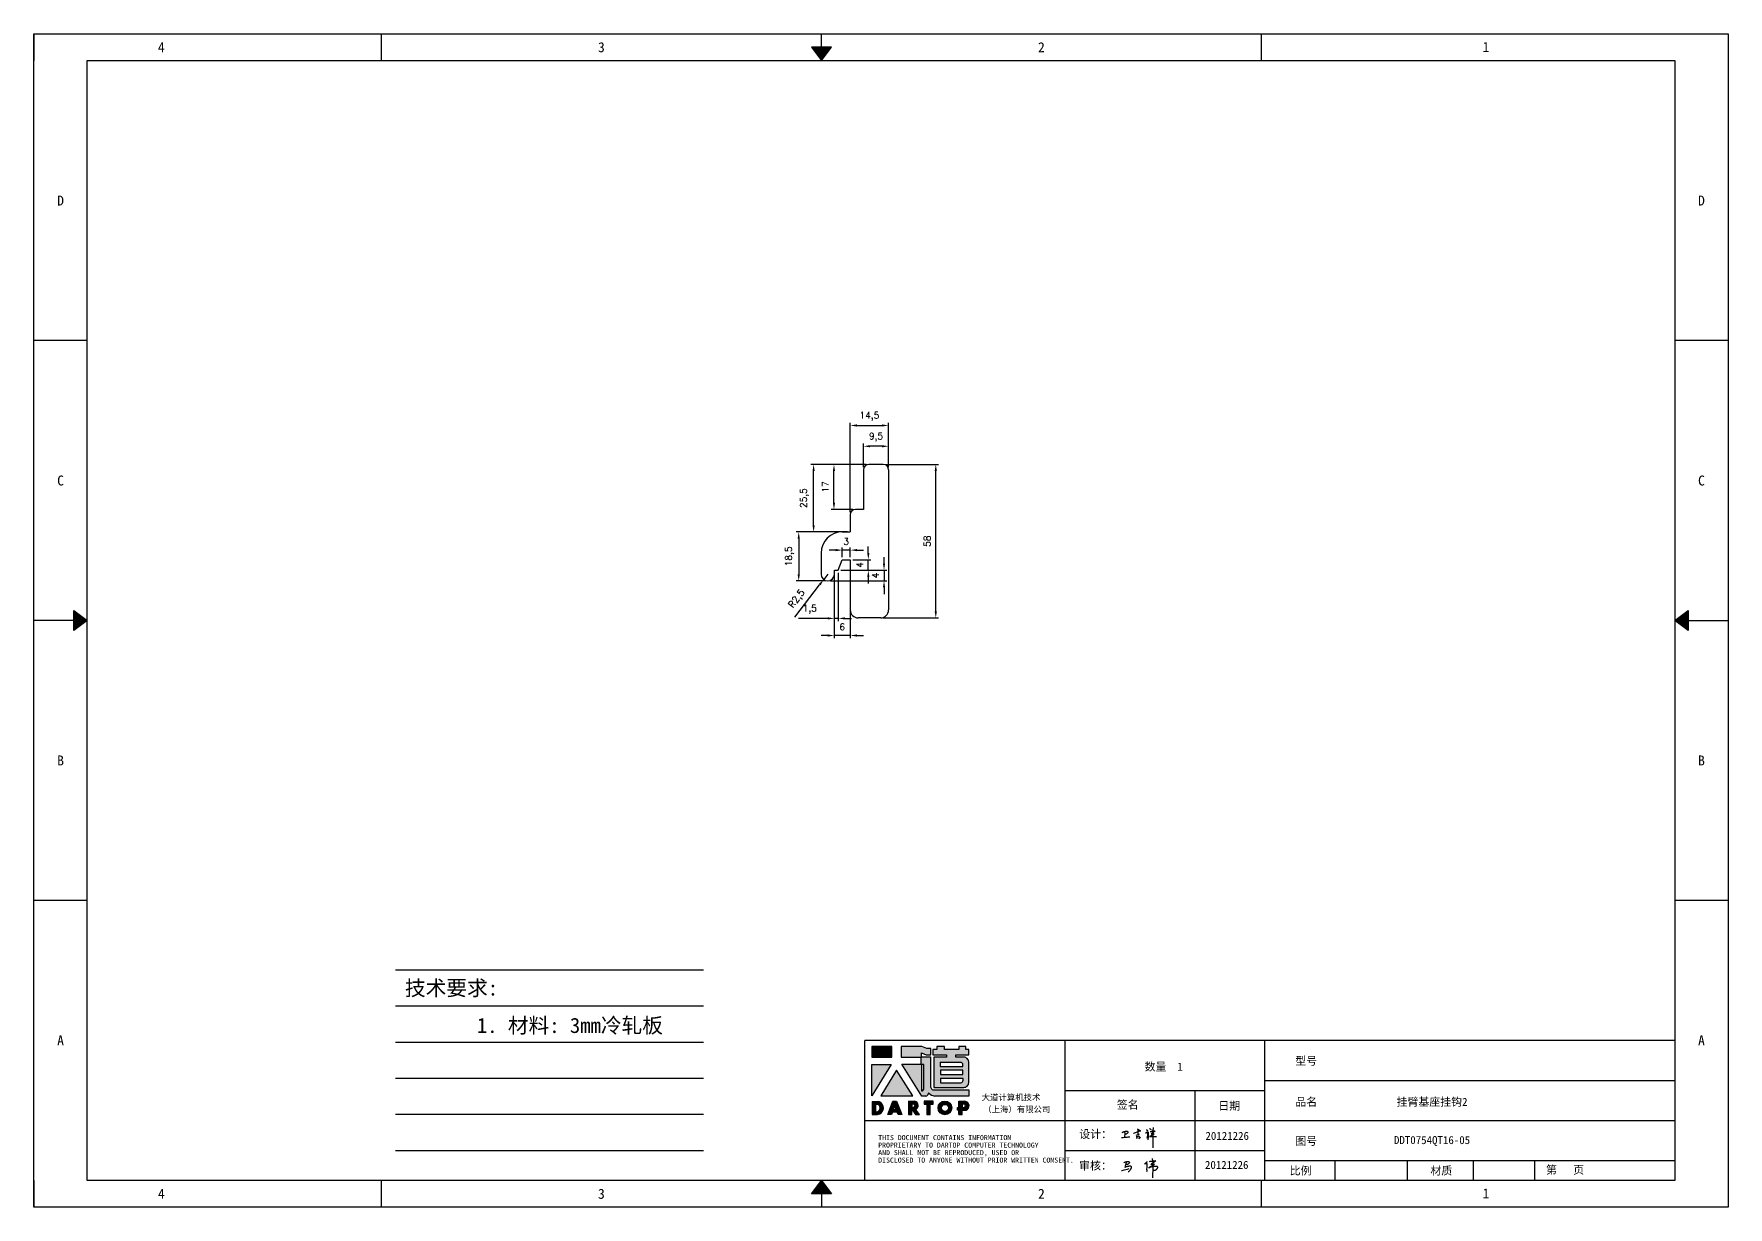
# Model space of a CAD drawing. Header units: millimetres. Extents: x 120943 to 145233, y 4425 to 40233.
# Drawn here: x 135069 to 135709, y 24653 to 25096 of the extents above; entities that cross this region are included whole.
import ezdxf
from ezdxf.enums import TextEntityAlignment as Align

# ---------------------------------------------------------------- set-up
doc = ezdxf.new("R2010")
doc.units = ezdxf.units.MM
doc.linetypes.add('DOT', pattern=[0.25, 0, -0.25])
doc.layers.add('4', color=7, linetype='Continuous')
doc.layers.add('print', color=30, linetype='Continuous')
doc.layers.add('dim', color=2, linetype='Continuous', lineweight=9)
doc.styles.add('Dartop', font='SIMFANG.TTF')
doc.styles.add('HZ', font='SimSun.ttf')
doc.styles.add('hzHT', font='SIMHEI.TTF')
doc.styles.get("Standard").update_dxf_attribs({"font": 'txt', "bigfont": 'gbcbig.shx'})
doc.dimstyles.new('0.5small', dxfattribs={"dimtxt": 2.5, "dimasz": 2.5, "dimexe": 1, "dimexo": 1, "dimgap": 2, "dimtad": 1, "dimtxsty": 'Standard', "dimcen": 2.5, "dimadec": 0, "dimazin": 0, "dimtfac": 1, "dimtmove": 0, "dimatfit": 3, "dimfxl": 1, "dimarcsym": 0})

# ---------------------------------------------------------------- blocks, each defined once
blk = doc.blocks.new('*U5')
at = {"color": 254, "linetype": 'Continuous', "extrusion": (0, 0, -1)}
for points in [[(-17, 0.333), (-16.812, 0.25), (-17, 0.5)], [(-17, 0.333), (-17.188, 0.25), (-16.812, 0.25)], [(-17, 0.333), (-17, 0.5), (-17.188, 0.25)]]:
    blk.add_solid(points, dxfattribs=at)
blk = doc.blocks.new('*U6')
at = {"color": 254, "linetype": 'Continuous'}
for points in [[(17, 21.667), (17.188, 21.75), (16.812, 21.75)], [(17, 21.667), (16.812, 21.75), (17, 21.5)], [(17, 21.667), (17, 21.5), (17.188, 21.75)]]:
    blk.add_solid(points, dxfattribs=at)
blk = doc.blocks.new('*U3')
at = {"color": 254, "linetype": 'Continuous', "extrusion": (0, 0, -1)}
for points in [[(-0.833, 11), (-0.75, 10.812), (-0.75, 11.188)], [(-0.833, 11), (-0.75, 11.188), (-1, 11)], [(-0.833, 11), (-1, 11), (-0.75, 10.812)]]:
    blk.add_solid(points, dxfattribs=at)
blk = doc.blocks.new('dadao')
for p, q in [((48, 19.2), (44.9, 10.4)), ((44.9, 10.4), (51.2, 10.4)), ((51.2, 10.4), (48, 19.2))]:
    blk.add_line(p, q)
for points in [[(41.8, 121.6), (41.8, 143.7), (-0.4, 143.7), (-0.4, 121.6), (41.8, 121.6)], [(104.8, 122), (104.8, 130.3), (114.1, 126.3), (124.2, 126.3), (124.2, 139.6), (115.9, 139.6), (105.1, 143.9), (61.5, 143.9)], [(61.7, 144), (61.7, 121.3), (103.9, 121.3)], [(113.4, 38.7), (105.1, 38.7), (63, 106.5), (103.9, 106.5), (103.9, 120.9), (103.9, 121.3)], [(109.7, 53.6), (109.7, 106.2), (104.3, 106.2), (104.3, 50.4), (106.6, 50.4)], [(144.6, 94.4), (144.6, 84.8), (192, 84.8), (192, 94.1), (144.9, 94.1)], [(120.2, 45), (119.5, 45), (119.5, 44.6)], [(0, 28), (0, 0), (11.8, 0)], [(0.1, 28), (14, 28)], [(7.1, 21.8), (7.1, 6.1), (12, 6.1)], [(7.1, 21.8), (11.4, 21.8)], [(76.8, 28.2), (76.8, 0), (84.1, 0), (84.1, 11.1), (91.6, -0.1), (100.3, -0.1), (91.7, 11.1)], [(76.8, 28.2), (90.6, 28.2)], [(84, 22.7), (84, 15.3), (87.2, 15.3)], [(84, 22.7), (87.3, 22.7)], [(183.7, 0), (183.7, 9.6), (180.6, 9.6), (180.6, 14.9), (183.8, 14.9), (183.8, 28.1), (196.1, 28.1), (196.5, 28.1)], [(183.7, 0), (190.9, 0), (190.9, 9.6), (198.8, 9.6)], [(194.9, 22.3), (190.8, 22.3), (190.8, 15), (194.4, 15)]]:
    blk.add_lwpolyline(points)
blk.add_lwpolyline([(137.1, 144.2), (137.1, 137.9), (128.3, 137.9), (128.3, 126.5), (157.3, 126.5), (157.3, 121.5), (130.3, 121.5), (130.3, 57.5), (194.4, 57.5, 0.414214), (204.4, 67.5), (204.4, 111.3, 0.414214), (194.4, 121.3), (177.5, 121.3), (177.5, 126.3), (204.7, 126.3), (204.7, 137.7), (198.2, 137.7), (198.2, 143.9), (183.3, 143.9), (183.3, 138), (153, 138), (153, 144.2), (137.1, 144.2)], format="xyb", close=True)
for points in [[(104.8, 122), (123.4, 122), (123.4, 60, 0.414214), (131.4, 52), (204.8, 52), (204.8, 39.1), (131.7, 39.1)], [(144.3, 110.8), (144.3, 101.8), (192.3, 101.8), (192.3, 105.5, 0.414214), (187.3, 110.5), (144.3, 110.5)], [(144.6, 77), (144.6, 67.5), (187.6, 67.5, 0.414214), (192.6, 72.5), (192.6, 76.4), (144.6, 76.4)]]:
    blk.add_lwpolyline(points, format="xyb")
for points in [[(-0.3, 106.2), (40.4, 106.2), (-0.3, 39.7), (-0.3, 106.2)], [(51.7, 94.1), (18.4, 39.3), (86.2, 39.3)], [(43.8, 28.2), (51.8, 28.2), (62.6, -0.1), (55, -0.1), (53.2, 5), (42.9, 5), (41.1, 0), (33.6, 0)], [(110, 28.1), (110, 21.9), (116, 21.9), (116, -0.1), (123.2, -0.1), (123.2, 22), (129.2, 22), (129.2, 28.1), (110, 28.1)]]:
    blk.add_lwpolyline(points, close=True)
for radius in [14.5, 7.44]:
    blk.add_circle((154.2, 14.2), radius)
for centre, radius, start, end in [((99.2, 60.7), 12.6, 305.6399, 325.969), ((111.6, 46.7), 8.19, 282.9811, 347.6627), ((136, 61.7), 22.9, 226.7358, 259.3209), ((8.5, 13.9), 8.49, 294.2143, 69.7177), ((9.6, 14.2), 14.4, 278.6604, 72.3203), ((86.4, 19), 3.8, 282.527, 76.7196), ((88.6, 19.4), 8.95, 290.6073, 77.2124), ((193.7, 18.7), 3.8, 280.9891, 72.5513), ((195.7, 18.6), 9.51, 288.8959, 85.2442)]:
    blk.add_arc(centre, radius, start, end)
blk = doc.blocks.new('h')
for p, q in [((20768.1, -2360.9), (20773, -2359.1)), ((20769.5, -2366.9), (20769.8, -2370.6)), ((20769.8, -2370.6), (20770.9, -2378)), ((20770.9, -2378), (20771.5, -2370.6)), ((20772.4, -2369.3), (20774.9, -2367.8)), ((20773, -2359.1), (20784.1, -2355.2)), ((20773.3, -2331.8), (20775.3, -2338.7)), ((20789.1, -2340.9), (20773.5, -2331.9)), ((20775.3, -2338.7), (20775.6, -2351.2)), ((20775.6, -2351.2), (20775.5, -2357.3)), ((20782.2, -2369.2), (20780, -2377.1)), ((20780, -2377.1), (20788.3, -2371.3)), ((20780.1, -2366.4), (20780.8, -2366.4)), ((20781.9, -2367.4), (20782.2, -2369.2)), ((20845.7, -2343.5), (20848.4, -2353)), ((20848.9, -2370.3), (20847.9, -2424)), ((20848.4, -2353), (20848.9, -2370.3))]:
    blk.add_line(p, q)
for points in [[(20696.6, -2372.4, 0.002073), (20710.6, -2371.9, 0.016137), (20719.6, -2371.3, 0.008314), (20736.9, -2369.3)], [(20699.1, -2348.2, -0.029745), (20704.6, -2345.4, -0.046842), (20708.4, -2344.2, -0.00919), (20714.3, -2343, -0.018517), (20717.2, -2342.5, -0.037841), (20720.3, -2342.4, -0.039541), (20723.2, -2342.8, -0.149785), (20726, -2344.3, -0.204935), (20726.9, -2346.6, -0.074872), (20726.5, -2348.3, -0.061615), (20725.6, -2350.3, -0.034204), (20723.8, -2352.6, -0.045776), (20722.3, -2354.1, -0.054985), (20720.4, -2355.3, -0.036348), (20717.3, -2356.5, -0.067752), (20715.7, -2356.8, -0.043553), (20713.2, -2356.7)], [(20755, -2351.9, -0.024077), (20759.9, -2350.1, -0.013147), (20768.7, -2346.5, -0.00522), (20775.4, -2344.1, -0.018517), (20777.3, -2343.4, -0.008274), (20786.3, -2341, -0.039541), (20788.3, -2340.8, -0.079216), (20789.4, -2341, -0.204935)], [(20813.5, -2350.1, 0.007348), (20815.9, -2348.7, 0.008421), (20818, -2347.3, 0.009459), (20819.7, -2346.2, -0.016325), (20820.7, -2345.5, -0.173771), (20821.8, -2345.3, -0.085159), (20823.9, -2346, -0.125883), (20826, -2347.9, -0.160659), (20826.6, -2350.1, -0.010447), (20826.5, -2352.3, -0.008247), (20826.2, -2355.1, -0.002698), (20825.3, -2374, 0.001562), (20823.9, -2383.7, 0.016137)], [(20816.8, -2335, -0.053561), (20819.6, -2336.1, -0.075272), (20821.3, -2337.3, -0.005295), (20822.5, -2338.5, -0.009337), (20823.1, -2339.1, -0.026146), (20823.7, -2339.8, -0.016644), (20824.5, -2340.9)], [(20832.1, -2329.2, -0.053561), (20834.9, -2330.3, -0.075272), (20836.7, -2331.5, -0.005295), (20837.8, -2332.6, -0.009337), (20838.5, -2333.3, -0.026146), (20839, -2334, -0.016644), (20839.8, -2335.1)], [(20836, -2343.7, -0.02797), (20842.1, -2342.6, -0.048868), (20845.6, -2342.2, -0.00919), (20851.1, -2341.4, -0.018517), (20853.9, -2341.1, -0.037841), (20856.7, -2341.2, -0.039541), (20859.4, -2341.6, -0.018282), (20840.6, -2354.7, -0.000937)], [(20847.6, -2340.2, 0.021784), (20849.6, -2335.9, 0.028296), (20850.8, -2332.4, 0.008136), (20851.9, -2328.2, 0.028913), (20852.2, -2327, 0.08193), (20852.1, -2325.9, 0.075058), (20851.7, -2324.7, 0.275043)]]:
    blk.add_lwpolyline(points, format="xyb")
for points in [[(20711.3, -2343.5), (20711.3, -2343.5), (20711.5, -2355.8), (20710.7, -2368), (20710.6, -2371.9)], [(20821.5, -2350.6), (20822.4, -2359.2), (20822.2, -2364.9), (20821.7, -2369), (20821.3, -2376.3), (20823.6, -2368.5), (20827.2, -2366.3), (20829.5, -2366.3)], [(20840.6, -2354.7), (20850, -2354.7), (20855, -2354.3), (20845.9, -2361.1), (20840.5, -2364), (20833, -2367.5), (20863.2, -2367.4), (20865.9, -2367.3)]]:
    blk.add_lwpolyline(points)
for centre, radius, start, end in [((20773.7, -2371.2), 2.3, 121.9907, 163.60158), ((20787.5, -2406), 40.3, 100.61827, 108.24823), ((20780.8, -2367.6), 1.15, 9.4675, 90)]:
    blk.add_arc(centre, radius, start, end)
blk = doc.blocks.new('*U4')
at = {"color": 254, "linetype": 'Continuous', "extrusion": (0, 0, -1)}
for points in [[(-33.167, 11), (-33, 11), (-33.25, 11.188)], [(-33.167, 11), (-33.25, 11.188), (-33.25, 10.812)], [(-33.167, 11), (-33.25, 10.812), (-33, 11)]]:
    blk.add_solid(points, dxfattribs=at)
blk = doc.blocks.new('*D57')
at = {"layer": 'Defpoints', "color": 0}
for p in [(135382.51, 24940.36), (135382.51, 24931.51), (135392.01, 24931.51)]:
    blk.add_point(p, dxfattribs=at)
at = {"layer": 'dim', "color": 0, "lineweight": -2}
for p, q in [((135382.51, 24932.51), (135382.51, 24941.36)), ((135389.51, 24940.36), (135385.01, 24940.36)), ((135392.01, 24932.51), (135392.01, 24941.36))]:
    blk.add_line(p, q, dxfattribs=at)
at = {"layer": 'dim', "color": 0}
for points in [[(135385.01, 24940.78), (135385.01, 24939.94), (135382.51, 24940.36)], [(135389.51, 24940.78), (135389.51, 24939.94), (135392.01, 24940.36)]]:
    blk.add_solid(points, dxfattribs=at)
at = {"layer": 'dim', "color": 0, "insert": (135387.26, 24943.82), "char_height": 2.5, "attachment_point": 5}
blk.add_mtext('9,5', dxfattribs=at)
blk = doc.blocks.new('*D58')
at = {"layer": 'Defpoints', "color": 0}
for p in [(135392.01, 24948.21), (135392.01, 24931.51), (135377.51, 24914.51)]:
    blk.add_point(p, dxfattribs=at)
at = {"layer": 'dim', "color": 0, "lineweight": -2}
for p, q in [((135377.51, 24915.51), (135377.51, 24949.21)), ((135392.01, 24932.51), (135392.01, 24949.21)), ((135380.01, 24948.21), (135389.51, 24948.21))]:
    blk.add_line(p, q, dxfattribs=at)
at = {"layer": 'dim', "color": 0}
for points in [[(135380.01, 24948.63), (135380.01, 24947.79), (135377.51, 24948.21)], [(135389.51, 24948.63), (135389.51, 24947.79), (135392.01, 24948.21)]]:
    blk.add_solid(points, dxfattribs=at)
at = {"layer": 'dim', "color": 0, "insert": (135384.76, 24951.67), "char_height": 2.5, "attachment_point": 5}
blk.add_mtext('14,5', dxfattribs=at)
blk = doc.blocks.new('*D59')
at = {"layer": 'Defpoints', "color": 0}
for p in [(135371.37, 24933.51), (135384.51, 24933.51), (135379.51, 24916.51)]:
    blk.add_point(p, dxfattribs=at)
at = {"layer": 'dim', "color": 0, "lineweight": -2}
for p, q in [((135383.51, 24933.51), (135370.37, 24933.51)), ((135371.37, 24919.01), (135371.37, 24931.01)), ((135378.51, 24916.51), (135370.37, 24916.51))]:
    blk.add_line(p, q, dxfattribs=at)
at = {"layer": 'dim', "color": 0}
for points in [[(135370.96, 24931.01), (135371.79, 24931.01), (135371.37, 24933.51)], [(135370.96, 24919.01), (135371.79, 24919.01), (135371.37, 24916.51)]]:
    blk.add_solid(points, dxfattribs=at)
at = {"layer": 'dim', "color": 0, "insert": (135368.12, 24925.01), "char_height": 2.5, "attachment_point": 5, "rotation": 90}
blk.add_mtext('17', dxfattribs=at)
blk = doc.blocks.new('*D60')
at = {"layer": 'Defpoints', "color": 0}
for p in [(135363.68, 24933.51), (135382.51, 24933.51), (135377.51, 24908.01)]:
    blk.add_point(p, dxfattribs=at)
at = {"layer": 'dim', "color": 0, "lineweight": -2}
for p, q in [((135381.51, 24933.51), (135362.68, 24933.51)), ((135363.68, 24910.51), (135363.68, 24931.01)), ((135376.51, 24908.01), (135362.68, 24908.01))]:
    blk.add_line(p, q, dxfattribs=at)
at = {"layer": 'dim', "color": 0}
for points in [[(135363.27, 24931.01), (135364.1, 24931.01), (135363.68, 24933.51)], [(135363.27, 24910.51), (135364.1, 24910.51), (135363.68, 24908.01)]]:
    blk.add_solid(points, dxfattribs=at)
at = {"layer": 'dim', "color": 0, "insert": (135360.23, 24920.76), "char_height": 2.5, "attachment_point": 5, "rotation": 90}
blk.add_mtext('25,5', dxfattribs=at)
blk = doc.blocks.new('*D61')
at = {"layer": 'Defpoints', "color": 0}
for p in [(135377.51, 24908.01), (135358.06, 24889.51), (135369.01, 24889.51)]:
    blk.add_point(p, dxfattribs=at)
at = {"layer": 'dim', "color": 0, "lineweight": -2}
for p, q in [((135376.51, 24908.01), (135357.06, 24908.01)), ((135358.06, 24905.51), (135358.06, 24892.01)), ((135368.01, 24889.51), (135357.06, 24889.51))]:
    blk.add_line(p, q, dxfattribs=at)
at = {"layer": 'dim', "color": 0}
for points in [[(135357.64, 24905.51), (135358.48, 24905.51), (135358.06, 24908.01)], [(135357.64, 24892.01), (135358.48, 24892.01), (135358.06, 24889.51)]]:
    blk.add_solid(points, dxfattribs=at)
at = {"layer": 'dim', "color": 0, "insert": (135354.6, 24898.76), "char_height": 2.5, "attachment_point": 5, "rotation": 90}
blk.add_mtext('18,5', dxfattribs=at)
blk = doc.blocks.new('*D62')
at = {"layer": 'Defpoints', "color": 0}
for p in [(135369.01, 24892.01), (135367.49, 24890.03)]:
    blk.add_point(p, dxfattribs=at)
at = {"layer": 'dim', "color": 0, "lineweight": -2}
for p, q in [((135369.01, 24892.01), (135367.49, 24890.03)), ((135356.6, 24875.79), (135365.97, 24888.04))]:
    blk.add_line(p, q, dxfattribs=at)
at = {"layer": 'dim', "color": 0}
blk.add_solid([(135365.64, 24888.3), (135366.31, 24887.79), (135367.49, 24890.03)], dxfattribs=at)
at = {"layer": 'dim', "color": 0, "insert": (135357.48, 24882.63), "char_height": 2.5, "attachment_point": 5, "rotation": 52.58202}
blk.add_mtext('R2,5', dxfattribs=at)
blk = doc.blocks.new('*D63')
at = {"layer": 'Defpoints', "color": 0}
for p in [(135373.01, 24893.51), (135369.01, 24889.51), (135390.28, 24889.51)]:
    blk.add_point(p, dxfattribs=at)
at = {"layer": 'dim', "color": 0, "lineweight": -2}
for p, q in [((135390.28, 24896.01), (135390.28, 24898.51)), ((135374.01, 24893.51), (135391.28, 24893.51)), ((135390.28, 24893.51), (135390.28, 24889.51)), ((135370.01, 24889.51), (135391.28, 24889.51)), ((135390.28, 24887.01), (135390.28, 24884.51))]:
    blk.add_line(p, q, dxfattribs=at)
at = {"layer": 'dim', "color": 0}
for points in [[(135389.86, 24896.01), (135390.69, 24896.01), (135390.28, 24893.51)], [(135389.86, 24887.01), (135390.69, 24887.01), (135390.28, 24889.51)]]:
    blk.add_solid(points, dxfattribs=at)
at = {"layer": 'dim', "color": 0, "insert": (135387.03, 24891.51), "char_height": 2.5, "attachment_point": 5, "rotation": 90}
blk.add_mtext('4', dxfattribs=at)
blk = doc.blocks.new('*D64')
at = {"layer": 'Defpoints', "color": 0}
for p in [(135377.51, 24897.51), (135384.35, 24897.51), (135377.51, 24893.51)]:
    blk.add_point(p, dxfattribs=at)
at = {"layer": 'dim', "color": 0, "lineweight": -2}
for p, q in [((135378.51, 24897.51), (135385.35, 24897.51)), ((135384.35, 24900.01), (135384.35, 24902.51)), ((135384.35, 24893.51), (135384.35, 24897.51)), ((135378.51, 24893.51), (135385.35, 24893.51)), ((135384.35, 24891.01), (135384.35, 24888.51))]:
    blk.add_line(p, q, dxfattribs=at)
at = {"layer": 'dim', "color": 0}
for points in [[(135383.94, 24900.01), (135384.77, 24900.01), (135384.35, 24897.51)], [(135383.94, 24891.01), (135384.77, 24891.01), (135384.35, 24893.51)]]:
    blk.add_solid(points, dxfattribs=at)
at = {"layer": 'dim', "color": 0, "insert": (135381.1, 24895.51), "char_height": 2.5, "attachment_point": 5, "rotation": 90}
blk.add_mtext('4', dxfattribs=at)
blk = doc.blocks.new('*D65')
at = {"layer": 'Defpoints', "color": 0}
for p in [(135374.51, 24901.13), (135374.51, 24897.51), (135377.51, 24897.51)]:
    blk.add_point(p, dxfattribs=at)
at = {"layer": 'dim', "color": 0, "lineweight": -2}
for p, q in [((135372.01, 24901.13), (135369.51, 24901.13)), ((135374.51, 24898.51), (135374.51, 24902.13)), ((135377.51, 24901.13), (135374.51, 24901.13)), ((135377.51, 24898.51), (135377.51, 24902.13)), ((135380.01, 24901.13), (135382.51, 24901.13))]:
    blk.add_line(p, q, dxfattribs=at)
at = {"layer": 'dim', "color": 0}
for points in [[(135372.01, 24901.55), (135372.01, 24900.72), (135374.51, 24901.13)], [(135380.01, 24901.55), (135380.01, 24900.72), (135377.51, 24901.13)]]:
    blk.add_solid(points, dxfattribs=at)
at = {"layer": 'dim', "color": 0, "insert": (135376.01, 24904.38), "char_height": 2.5, "attachment_point": 5}
blk.add_mtext('3', dxfattribs=at)
blk = doc.blocks.new('*D66')
at = {"layer": 'Defpoints', "color": 0}
for p in [(135377.51, 24897.51), (135371.51, 24893.51), (135371.51, 24868.87)]:
    blk.add_point(p, dxfattribs=at)
at = {"layer": 'dim', "color": 0, "lineweight": -2}
for p, q in [((135371.51, 24892.51), (135371.51, 24867.87)), ((135377.51, 24896.51), (135377.51, 24867.87)), ((135369.01, 24868.87), (135366.51, 24868.87)), ((135377.51, 24868.87), (135371.51, 24868.87)), ((135380.01, 24868.87), (135382.51, 24868.87))]:
    blk.add_line(p, q, dxfattribs=at)
at = {"layer": 'dim', "color": 0}
for points in [[(135369.01, 24869.29), (135369.01, 24868.46), (135371.51, 24868.87)], [(135380.01, 24869.29), (135380.01, 24868.46), (135377.51, 24868.87)]]:
    blk.add_solid(points, dxfattribs=at)
at = {"layer": 'dim', "color": 0, "insert": (135374.51, 24872.12), "char_height": 2.5, "attachment_point": 5}
blk.add_mtext('6', dxfattribs=at)
blk = doc.blocks.new('*D67')
at = {"layer": 'Defpoints', "color": 0}
for p in [(135371.51, 24893.51), (135373.01, 24893.51), (135371.51, 24875.33)]:
    blk.add_point(p, dxfattribs=at)
at = {"layer": 'dim', "color": 0, "lineweight": -2}
for p, q in [((135371.51, 24892.51), (135371.51, 24874.33)), ((135373.01, 24892.51), (135373.01, 24874.33)), ((135369.01, 24875.33), (135357.93, 24875.33)), ((135373.01, 24875.33), (135371.51, 24875.33)), ((135375.51, 24875.33), (135378.01, 24875.33))]:
    blk.add_line(p, q, dxfattribs=at)
at = {"layer": 'dim', "color": 0}
for points in [[(135369.01, 24875.75), (135369.01, 24874.92), (135371.51, 24875.33)], [(135375.51, 24875.75), (135375.51, 24874.92), (135373.01, 24875.33)]]:
    blk.add_solid(points, dxfattribs=at)
at = {"layer": 'dim', "color": 0, "insert": (135362.22, 24878.79), "char_height": 2.5, "attachment_point": 5}
blk.add_mtext('1,5', dxfattribs=at)
blk = doc.blocks.new('*D293')
at = {"layer": 'Defpoints', "color": 0}
for p in [(135390.01, 24933.51), (135409.83, 24933.51), (135389.01, 24875.51)]:
    blk.add_point(p, dxfattribs=at)
at = {"layer": 'dim', "color": 0, "lineweight": -2}
for p, q in [((135391.01, 24933.51), (135410.83, 24933.51)), ((135409.83, 24878.01), (135409.83, 24931.01)), ((135390.01, 24875.51), (135410.83, 24875.51))]:
    blk.add_line(p, q, dxfattribs=at)
at = {"layer": 'dim', "color": 0}
for points in [[(135409.41, 24931.01), (135410.24, 24931.01), (135409.83, 24933.51)], [(135409.41, 24878.01), (135410.24, 24878.01), (135409.83, 24875.51)]]:
    blk.add_solid(points, dxfattribs=at)
at = {"layer": 'dim', "color": 0, "insert": (135406.58, 24904.51), "char_height": 2.5, "attachment_point": 5, "rotation": 90}
blk.add_mtext('58', dxfattribs=at)

msp = doc.modelspace()

# ---------------------------------------------------------------- hatches: boundary and pattern name
for points in [[(135393.227, 24713.569), (135385.693, 24713.569), (135385.693, 24709.633), (135393.227, 24709.633)], [(135392.984, 24706.879), (135385.713, 24706.879), (135385.713, 24695.007)], [(135395, 24704.725), (135389.056, 24694.928), (135401.159, 24694.928)], [(135408.844, 24692.924), (135405.404, 24692.924), (135405.404, 24691.833), (135406.478, 24691.833), (135406.478, 24687.9), (135407.763, 24687.9), (135407.763, 24691.835), (135408.844, 24691.835)]]:
    msp.add_hatch(color=0).paths.add_polyline_path(points)
h = msp.add_hatch(color=0)
h.paths.add_polyline_path([(135404.485, 24711.177), (135406.148, 24710.459), (135407.946, 24710.459), (135407.946, 24712.838), (135406.463, 24712.838), (135404.53, 24713.601), (135396.787, 24713.601), (135396.787, 24709.577), (135404.321, 24709.577), (135404.321, 24709.496), (135404.321, 24706.924), (135397.015, 24706.924), (135404.53, 24694.83), (135406.018, 24694.83, 0.2793748), (135407.104, 24695.886), (135407.104, 24695.942), (135407.236, 24695.942, 0.1431454), (135409.284, 24694.9), (135422.343, 24694.9), (135422.343, 24697.193), (135409.229, 24697.193, -0.4142136), (135407.8, 24698.622), (135407.8, 24709.704), (135404.485, 24709.704)])
h.paths.add_polyline_path([(135404.397, 24706.873), (135405.354, 24706.873), (135405.354, 24697.486, -0.0889357), (135404.8, 24696.915), (135404.394, 24696.915)], flags=16)
h = msp.add_hatch(color=0)
h.paths.add_polyline_path([(135422.32, 24712.505), (135421.158, 24712.505), (135421.158, 24713.61), (135418.503, 24713.61), (135418.503, 24712.56), (135413.081, 24712.56), (135413.081, 24713.665), (135410.241, 24713.665), (135410.241, 24712.54), (135408.672, 24712.54), (135408.672, 24710.502), (135413.85, 24710.502), (135413.85, 24709.601), (135409.025, 24709.601), (135409.025, 24698.191), (135420.479, 24698.191, 0.4142136), (135422.265, 24699.976), (135422.265, 24707.79, 0.4142136), (135420.479, 24709.576), (135417.451, 24709.576), (135417.451, 24710.46), (135422.32, 24710.46)])
h.paths.add_polyline_path([(135419.214, 24707.641, -0.4142136), (135420.107, 24706.749), (135420.107, 24706.094), (135411.532, 24706.094), (135411.532, 24707.641)], flags=16)
h.paths.add_polyline_path([(135420.052, 24704.712), (135420.052, 24703.054), (135411.587, 24703.054), (135411.587, 24704.712)], flags=16)
h.paths.add_polyline_path([(135420.162, 24701.562), (135420.162, 24700.852, -0.4142136), (135419.27, 24699.959), (135411.587, 24699.959), (135411.587, 24701.562)], flags=16)
h = msp.add_hatch(color=0)
h.paths.add_polyline_path([(135388.261, 24692.906), (135385.767, 24692.906), (135385.767, 24687.915), (135387.868, 24687.915, 0.7930159)])
h.paths.add_polyline_path([(135387.905, 24689.008), (135387.033, 24689.008), (135387.033, 24691.813), (135387.808, 24691.813, -0.6713609)], flags=16)
h = msp.add_hatch(color=0)
h.paths.add_polyline_path([(135395.019, 24692.947), (135393.595, 24692.947), (135391.764, 24687.91), (135393.113, 24687.91), (135393.43, 24688.803), (135395.257, 24688.803), (135395.581, 24687.899), (135396.94, 24687.899)])
h.paths.add_polyline_path([(135394.908, 24689.765), (135393.776, 24689.765), (135394.332, 24691.348)], flags=16)
h = msp.add_hatch(color=0)
h.paths.add_polyline_path([(135401.938, 24692.944), (135399.485, 24692.944), (135399.485, 24687.907), (135400.781, 24687.907), (135400.781, 24689.904), (135402.114, 24687.889), (135403.68, 24687.889), (135402.147, 24689.891, 0.7440549)])
h.paths.add_polyline_path([(135400.769, 24690.649), (135400.769, 24691.972), (135401.349, 24691.972, -0.796809), (135401.34, 24690.649)], flags=16)
h = msp.add_hatch(color=0)
h.paths.add_polyline_path([(135410.714, 24690.444, 1), (135415.885, 24690.444, 1)])
h.paths.add_polyline_path([(135414.628, 24690.444, -1), (135411.971, 24690.444, -1)], flags=16)
h = msp.add_hatch(color=0)
h.paths.add_polyline_path([(135420.846, 24692.932), (135420.772, 24692.932), (135418.584, 24692.932), (135418.584, 24690.581), (135418.004, 24690.581), (135418.004, 24689.627), (135418.575, 24689.627), (135418.575, 24687.916), (135419.852, 24687.916), (135419.852, 24689.634), (135421.255, 24689.634, 0.8123038)])
h.paths.add_polyline_path([(135419.833, 24690.588), (135419.833, 24691.902), (135420.559, 24691.902, -0.7782134), (135420.485, 24690.588)], flags=16)

# ---------------------------------------------------------------- linework, layer by layer
at = {"color": 0, "linetype": 'DOT'}
for p, q in [((135069.203, 25096.127), (135698.996, 25096.127)), ((135069.203, 24663.03), (135069.203, 25086.055)), ((135698.996, 24652.958), (135069.203, 24652.958))]:
    msp.add_line(p, q, dxfattribs=at)
at = {"color": 0}
for p, q in [((135069.203, 25096.127), (135069.203, 25086.055)), ((135200.431, 25086.055), (135200.431, 25096.127)), ((135366.619, 25091.091), (135366.619, 25096.127)), ((135532.808, 25086.055), (135532.808, 25096.127)), ((135089.347, 24663.03), (135089.347, 25086.055)), ((135089.347, 25086.055), (135688.924, 25086.055)), ((135688.924, 25086.055), (135688.924, 24663.03)), ((135089.347, 24980.298), (135069.203, 24980.298)), ((135709.068, 24980.298), (135688.924, 24980.298)), ((135084.311, 24874.542), (135069.203, 24874.542)), ((135693.96, 24874.542), (135709.068, 24874.542)), ((135089.347, 24768.786), (135069.203, 24768.786)), ((135709.068, 24768.786), (135688.924, 24768.786)), ((135688.924, 24715.908), (135382.986, 24715.908)), ((135382.986, 24663.03), (135382.986, 24715.908)), ((135458.527, 24715.908), (135458.527, 24663.03)), ((135534.067, 24663.03), (135534.067, 24715.908)), ((135534.067, 24700.8), (135688.924, 24700.8)), ((135458.527, 24697.023), (135534.067, 24697.023)), ((135507.628, 24697.023), (135507.628, 24663.03)), ((135382.986, 24685.692), (135458.527, 24685.692)), ((135458.527, 24685.692), (135688.924, 24685.692)), ((135458.527, 24674.361), (135534.067, 24674.361)), ((135534.067, 24670.584), (135688.924, 24670.584)), ((135560.644, 24663.03), (135560.644, 24670.584)), ((135588.033, 24663.03), (135588.033, 24670.584)), ((135612.932, 24663.03), (135612.932, 24670.584)), ((135636.046, 24663.03), (135636.046, 24670.584)), ((135069.203, 24663.03), (135069.203, 24652.958)), ((135688.924, 24663.03), (135089.347, 24663.03)), ((135200.431, 24652.958), (135200.431, 24663.03)), ((135532.808, 24652.958), (135532.808, 24663.03)), ((135366.619, 24657.994), (135366.619, 24652.958))]:
    msp.add_line(p, q, dxfattribs=at)
for p, q in [((135382.513, 24931.514), (135382.513, 24916.514)), ((135390.013, 24933.514), (135384.513, 24933.514)), ((135392.013, 24931.514), (135392.013, 24908.014)), ((135382.513, 24916.514), (135379.513, 24916.514)), ((135377.513, 24914.514), (135377.513, 24908.014)), ((135392.013, 24914.514), (135392.013, 24878.514)), ((135374.513, 24908.014), (135377.513, 24908.014)), ((135366.513, 24900.014), (135366.513, 24892.014)), ((135373.013, 24893.514), (135374.513, 24897.514)), ((135374.513, 24897.514), (135377.513, 24897.514)), ((135377.513, 24897.514), (135377.513, 24878.514)), ((135371.513, 24893.514), (135373.013, 24893.514)), ((135371.513, 24892.014), (135371.513, 24893.514)), ((135389.013, 24875.514), (135380.513, 24875.514)), ((135490.968, 24668.197), (135490.226, 24667.795)), ((135491.502, 24668.482), (135490.968, 24668.197)), ((135490.998, 24669.083), (135491.942, 24669.083)), ((135492.445, 24669.128), (135491.502, 24668.482)), ((135491.536, 24671.323), (135491.753, 24669.512)), ((135491.788, 24668.176), (135491.708, 24664.016)), ((135491.753, 24669.512), (135491.788, 24668.176)), ((135491.942, 24669.083), (135492.445, 24669.128))]:
    msp.add_line(p, q)
for points in [[(135366.619, 25086.055), (135370.396, 25091.091), (135362.842, 25091.091), (135366.619, 25086.055)], [(135089.347, 24874.542), (135084.311, 24870.765), (135084.311, 24878.319), (135089.347, 24874.542)], [(135688.924, 24874.542), (135693.96, 24878.319), (135693.96, 24870.765), (135688.924, 24874.542)], [(135366.619, 24663.03), (135370.396, 24657.994), (135362.842, 24657.994), (135366.619, 24663.03)]]:
    msp.add_lwpolyline(points, close=True, dxfattribs=at)
for points in [[(135480.792, 24669.736, -0.029745), (135481.224, 24669.952, -0.0468422), (135481.516, 24670.046, -0.0091902), (135481.973, 24670.138, -0.0185172), (135482.201, 24670.172, -0.0378406), (135482.437, 24670.179, -0.0395413), (135482.662, 24670.151, -0.1497852), (135482.881, 24670.031, -0.2049352), (135482.948, 24669.858, -0.0748717), (135482.922, 24669.721, -0.0616146), (135482.848, 24669.57, -0.0342039), (135482.713, 24669.391, -0.0457759), (135482.592, 24669.276, -0.054985), (135482.446, 24669.184, -0.0363479), (135482.203, 24669.088, -0.0677521), (135482.082, 24669.067, -0.0435534), (135481.891, 24669.076)], [(135490.226, 24667.795, -0.029745), (135490.899, 24668.132, -0.0468422), (135491.355, 24668.279, -0.0091902), (135492.067, 24668.423, -0.0185172), (135492.424, 24668.475, -0.0378406), (135492.792, 24668.486, -0.0395413), (135493.142, 24668.443, -0.1497852), (135493.484, 24668.256, -0.2049352), (135493.588, 24667.986, -0.0748717), (135493.549, 24667.772, -0.0616146), (135493.432, 24667.536, -0.0342039), (135493.222, 24667.258, -0.0457759), (135493.033, 24667.077, -0.054985), (135492.805, 24666.934, -0.0363479), (135492.427, 24666.784, -0.0677521), (135492.237, 24666.751, -0.0435534), (135491.94, 24666.766)], [(135490.535, 24670.196, -0.0279703), (135491.145, 24670.309, -0.0488679), (135491.499, 24670.347, -0.0091902), (135492.055, 24670.429, -0.0185172), (135492.333, 24670.454, -0.0378406), (135492.618, 24670.448, -0.0395413), (135492.887, 24670.401, -0.0182819), (135490.998, 24669.083, -0.0009369)]]:
    msp.add_lwpolyline(points, format="xyb")
msp.add_lwpolyline([(135481.744, 24670.094), (135481.744, 24670.094), (135481.6, 24669.209), (135481.362, 24668.377), (135481.207, 24667.867)])
for centre, radius, start, end in [((135384.513, 24931.514), 2, 90, 180), ((135390.013, 24931.514), 2, 0, 90), ((135379.513, 24914.514), 2, 90, 180), ((135374.513, 24900.014), 8, 90, 180), ((135369.013, 24892.014), 2.5, 180, 0), ((135380.513, 24878.514), 3, 180, 270), ((135389.013, 24878.514), 3, 270, 0), ((135479.687, 24668.33), 1.596, 281.076982, 291.212632), ((135444.587, 24810.806), 148.319, 283.91895, 284.971512), ((135483.646, 24663.644), 4.876, 113.202449, 120.017497), ((135482.502, 24666.314), 1.971, 102.47486, 113.202449), ((135485.358, 24653.403), 15.195, 100.36867, 102.47486), ((135483.297, 24664.666), 3.745, 96.125337, 100.36867), ((135474.72, 24674.095), 11.096, 316.919563, 320.58866), ((135483.098, 24666.525), 1.875, 87.457037, 96.125337), ((135483.105, 24666.683), 1.717, 78.399567, 87.457037), ((135481.008, 24668.705), 2.821, 324.094808, 331.378357), ((135483.347, 24667.864), 0.511, 44.324655, 78.399567), ((135483.197, 24667.598), 0.377, 319.573073, 337.48549), ((135482.159, 24668.427), 1.694, 324.910666, 333.348429), ((135482.983, 24668.119), 0.825, 326.76781, 340.871018), ((135483.51, 24668.023), 0.284, 357.998393, 44.324655), ((135483.233, 24668.033), 0.561, 340.871018, 357.998393), ((135485.003, 24675.727), 7.458, 299.265464, 300.9495), ((135501.899, 24613.215), 57.583, 102.46592, 103.2053), ((135462.658, 24697.05), 38.128, 313.366132, 315.296084), ((135609.899, 24648.816), 121.7, 171.410173, 171.768083), ((135489.474, 24669.197), 0.244, 52.375745, 91.291159), ((135275.026, 24676.114), 214.732, 357.565664, 358.057278), ((135489.391, 24669.235), 0.279, 357.196828, 33.705179), ((135483.102, 24669.647), 6.583, 352.912546, 354.802684), ((135485.571, 24669.422), 4.103, 354.802684, 357.196828), ((135482.184, 24667.583), 1.257, 283.816254, 294.030509), ((135482.453, 24666.961), 0.58, 294.836428, 309.901134)]:
    msp.add_arc(centre, radius, start, end)
at = {"layer": 'Defpoints'}
for p, q in [((135205.819, 24742.617), (135322.078, 24742.617)), ((135205.819, 24728.967), (135322.078, 24728.967)), ((135205.819, 24728.967), (135322.078, 24728.967)), ((135205.819, 24715.317), (135322.078, 24715.317)), ((135205.819, 24701.667), (135322.078, 24701.667)), ((135205.819, 24688.017), (135322.078, 24688.017)), ((135205.819, 24674.367), (135322.078, 24674.367))]:
    msp.add_line(p, q, dxfattribs=at)
at = {"layer": 'print'}
msp.add_lwpolyline([(135069.203, 25096.127), (135709.068, 25096.127), (135709.068, 24652.958), (135069.203, 24652.958)], close=True, dxfattribs=at)

# ---------------------------------------------------------------- block references
at = {"color": 0, "linetype": 'Continuous', "xscale": 20.14402654906928, "yscale": 20.14402654921842, "zscale": 20.14402654921862}
for name, p in [('*U6', (135024.171, 24652.958)), ('*U3', (135069.203, 24652.958)), ('*U4', (135024.171, 24652.958)), ('*U5', (135024.171, 24652.958))]:
    msp.add_blockref(name, p, dxfattribs=at)
at = {"color": 0}
for name, p, xscale, yscale, zscale in [('dadao', (135385.767, 24687.915), 0.1785493262164481, 0.178549326230053, 0.1785493262317104), ('h', (133876.572, 24863.092), 0.07747410198493163, 0.07747410198530816, 0.07747410198528001)]:
    msp.add_blockref(name, p, dxfattribs=dict(at, xscale=xscale, yscale=yscale, zscale=zscale))

# ---------------------------------------------------------------- texts
for s, height, style, p in [('4', 3.777, 'Dartop', (135117.337, 25091.091)), ('3', 3.777, 'Dartop', (135283.525, 25091.091)), ('2', 3.777, 'Dartop', (135449.714, 25091.091)), ('1', 3.777, 'Dartop', (135617.623, 25091.21)), ('D', 3.777, 'Dartop', (135079.275, 25033.177)), ('D', 3.777, 'Dartop', (135698.996, 25033.177)), ('C', 3.777, 'Dartop', (135079.275, 24927.42)), ('C', 3.777, 'Dartop', (135698.996, 24927.42)), ('B', 3.777, 'Dartop', (135079.275, 24821.664)), ('B', 3.777, 'Dartop', (135698.996, 24821.664)), ('A', 3.777, 'Dartop', (135079.275, 24715.908)), ('A', 3.777, 'Dartop', (135698.996, 24715.908)), ('数量  1', 3.0216, 'hzHT', (135495.89, 24706.003)), ('型号', 3.0216, 'hzHT', (135549.743, 24708.222)), ('签名', 3.0216, 'hzHT', (135482.317, 24691.604)), ('日期', 3.0216, 'hzHT', (135520.658, 24691.232)), ('品名', 3.0216, 'hzHT', (135549.743, 24692.711)), ('挂臂基座挂钩2', 3.0216, 'hzHT', (135597.251, 24692.711)), ('20121226', 3.0216, 'hzHT', (135519.882, 24679.872)), ('图号', 3.0216, 'hzHT', (135549.743, 24677.941)), ('DDT0754QT16-05', 3.0216, 'hzHT', (135597.251, 24678.281)), ('20121226', 3.0216, 'hzHT', (135519.702, 24668.908)), ('比例', 3.0216, 'hzHT', (135547.637, 24666.728)), ('材质', 3.0216, 'hzHT', (135600.761, 24666.728)), ('第   页', 3.0216, 'hzHT', (135647.503, 24667.042)), ('4', 3.777, 'Dartop', (135117.337, 24657.994)), ('3', 3.777, 'Dartop', (135283.525, 24657.994)), ('2', 3.777, 'Dartop', (135449.714, 24657.994)), ('1', 3.777, 'Dartop', (135617.623, 24658.114))]:
    msp.add_text(s, height=height, dxfattribs=dict(at, style=style)).set_placement(p, align=Align.MIDDLE_CENTER)
at = {"style": 'HZ'}
for s, p in [('技术要求:', (135226.932, 24735.728)), ('     1. 材料: 3mm冷轧板', (135261.899, 24721.606))]:
    msp.add_text(s, height=5.733, dxfattribs=at).set_placement(p, align=Align.MIDDLE_CENTER)
at = {"color": 0, "style": 'hzHT'}
for s, height, p in [('THIS DOCUMENT CONTAINS INFORMATION', 1.8885, (135388.085, 24678.27)), ('设计：', 3.0216, (135464.013, 24679.014)), ('AND SHALL NOT BE REPRODUCED, USED OR', 1.8885, (135388.085, 24672.605)), ('PROPRIETARY TO DARTOP COMPUTER TECHNOLOGY', 1.8885, (135388.085, 24675.438)), ('DISCLOSED TO ANYONE WITHOUT PRIOR WRITTEN CONSENT.', 1.8885, (135388.085, 24669.772)), ('审核：', 3.0216, (135463.968, 24667.116))]:
    msp.add_text(s, height=height, dxfattribs=at).set_placement(p)
at = {"layer": '4', "color": 0, "style": 'hzHT'}
for s, p in [('大道计算机技术', (135427.144, 24693.27)), ('（上海）有限公司', (135427.715, 24688.754))]:
    msp.add_text(s, height=2.2662, dxfattribs=at).set_placement(p)

# ---------------------------------------------------------------- dimensions: what is measured, and where the dimension line sits
at = {"layer": 'dim'}
for base, p1, p2, picture, middle in [((135392.013, 24948.209), (135377.513, 24914.514), (135392.013, 24931.514), '*D58', (135384.763, 24951.667)), ((135382.513, 24940.361), (135392.013, 24931.514), (135382.513, 24931.514), '*D57', (135387.263, 24943.819)), ((135371.513, 24868.873), (135377.513, 24897.514), (135371.513, 24893.514), '*D66', (135374.513, 24872.123)), ((135371.513, 24875.335), (135373.013, 24893.514), (135371.513, 24893.514), '*D67', (135362.221, 24878.793))]:
    dim = msp.add_linear_dim(base=base, p1=p1, p2=p2, dimstyle='0.5small', override={"dimpost": '\\X'}, dxfattribs=at)
    dim.commit()
    dim.dimension.update_dxf_attribs({"geometry": picture, "text_midpoint": middle})
for base, p1, p2, picture, middle in [((135363.684, 24933.514), (135377.513, 24908.014), (135382.513, 24933.514), '*D60', (135360.225, 24920.764)), ((135371.374, 24933.514), (135379.513, 24916.514), (135384.513, 24933.514), '*D59', (135368.124, 24925.014)), ((135409.826, 24933.514), (135389.013, 24875.514), (135390.013, 24933.514), '*D293', (135406.576, 24904.514)), ((135358.061, 24889.514), (135377.513, 24908.014), (135369.013, 24889.514), '*D61', (135354.603, 24898.764))]:
    dim = msp.add_linear_dim(base=base, p1=p1, p2=p2, angle=90, dimstyle='0.5small', override={"dimpost": '\\X'}, dxfattribs=at)
    dim.commit()
    dim.dimension.update_dxf_attribs({"geometry": picture, "text_midpoint": middle})
dim = msp.add_linear_dim(base=(135374.513, 24901.133), p1=(135377.513, 24897.514), p2=(135374.513, 24897.514), dimstyle='0.5small', override={"dimpost": '\\X'}, dxfattribs=at)
dim.commit()
dim.dimension.update_dxf_attribs({"geometry": '*D65', "text_midpoint": (135376.013, 24901.133), "dimtype": 160})
for base, p1, p2, picture, middle in [((135390.277, 24889.514), (135373.013, 24893.514), (135369.013, 24889.514), '*D63', (135390.277, 24891.514)), ((135384.354, 24897.514), (135377.513, 24893.514), (135377.513, 24897.514), '*D64', (135384.354, 24895.514))]:
    dim = msp.add_linear_dim(base=base, p1=p1, p2=p2, angle=90, dimstyle='0.5small', override={"dimpost": '\\X'}, dxfattribs=at)
    dim.commit()
    dim.dimension.update_dxf_attribs({"geometry": picture, "text_midpoint": middle, "dimtype": 160})
dim = msp.add_radius_dim(center=(135369.013, 24892.014), mpoint=(135367.494, 24890.028), dimstyle='0.5small', override={"dimpost": '\\X'}, dxfattribs=at)
dim.commit()
dim.dimension.update_dxf_attribs({"geometry": '*D62', "text_midpoint": (135360.223, 24880.526), "dimtype": 164})

doc.saveas('drawing.dxf')
